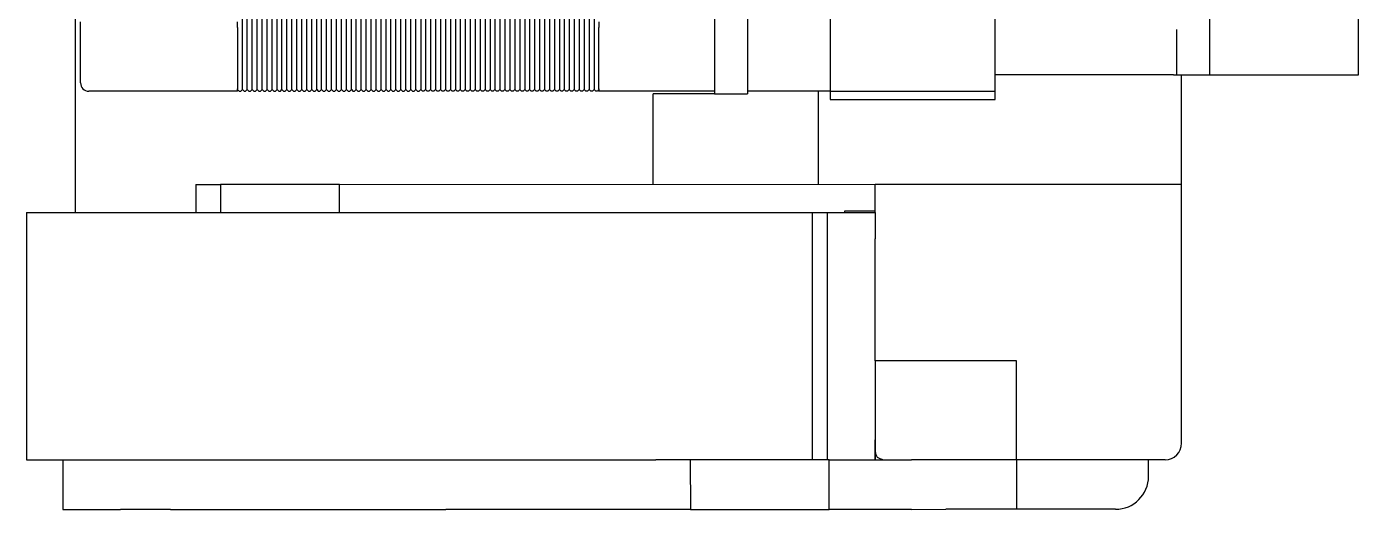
# Model space of a CAD drawing. Header units: millimetres. Extents: x -300 to 1184, y 5 to 1469.
# Drawn here: x 336.4 to 390.2, y 257.8 to 277.4 of the extents above; entities that cross this region are included whole.
import ezdxf

# ---------------------------------------------------------------- set-up
doc = ezdxf.new("R2010")
doc.units = ezdxf.units.MM

msp = doc.modelspace()

# ---------------------------------------------------------------- linework, layer by layer
at = {"color": 7, "linetype": 'Continuous', "lineweight": 25}
for p, q in [((338.397, 303.511), (338.397, 269.846)), ((364.209, 303.511), (364.209, 274.644)), ((365.542, 303.511), (365.542, 274.644)), ((375.542, 276.302), (375.542, 280.3)), ((345.142, 274.811), (345.142, 279.486)), ((345.342, 274.811), (345.342, 279.486)), ((345.542, 274.811), (345.542, 279.486)), ((345.742, 274.811), (345.742, 279.486)), ((345.942, 274.811), (345.942, 279.486)), ((346.142, 274.811), (346.142, 279.486)), ((346.342, 274.811), (346.342, 279.486)), ((346.542, 274.811), (346.542, 279.486)), ((346.742, 274.811), (346.742, 279.486)), ((346.942, 274.811), (346.942, 279.486)), ((347.142, 274.811), (347.142, 279.486)), ((347.342, 274.811), (347.342, 279.486)), ((347.542, 274.811), (347.542, 279.486)), ((347.742, 274.811), (347.742, 279.486)), ((347.942, 274.811), (347.942, 279.486)), ((348.142, 274.811), (348.142, 279.486)), ((348.342, 274.811), (348.342, 279.486)), ((348.542, 274.811), (348.542, 279.486)), ((348.742, 274.811), (348.742, 279.486)), ((348.942, 274.811), (348.942, 279.486)), ((349.142, 274.811), (349.142, 279.486)), ((349.342, 274.811), (349.342, 279.486)), ((349.542, 274.811), (349.542, 279.486)), ((349.742, 274.811), (349.742, 279.486)), ((349.942, 274.811), (349.942, 279.486)), ((350.142, 274.811), (350.142, 279.486)), ((350.342, 274.811), (350.342, 279.486)), ((350.542, 274.811), (350.542, 279.486)), ((350.742, 274.811), (350.742, 279.486)), ((350.942, 274.811), (350.942, 279.486)), ((351.142, 274.811), (351.142, 279.486)), ((351.342, 274.811), (351.342, 279.486)), ((351.542, 274.811), (351.542, 279.486)), ((351.742, 274.811), (351.742, 279.486)), ((351.942, 274.811), (351.942, 279.486)), ((352.142, 274.811), (352.142, 279.486)), ((352.342, 279.486), (352.342, 274.811)), ((352.542, 279.486), (352.542, 274.811)), ((352.742, 279.486), (352.742, 274.811)), ((352.942, 279.486), (352.942, 274.811)), ((353.142, 279.486), (353.142, 274.811)), ((353.342, 279.486), (353.342, 274.811)), ((353.542, 279.486), (353.542, 274.811)), ((353.742, 279.486), (353.742, 274.811)), ((353.942, 279.486), (353.942, 274.811)), ((354.142, 279.486), (354.142, 274.811)), ((354.342, 279.486), (354.342, 274.811)), ((354.542, 279.486), (354.542, 274.811)), ((354.742, 279.486), (354.742, 274.811)), ((354.942, 279.486), (354.942, 274.811)), ((355.142, 279.486), (355.142, 274.811)), ((355.342, 279.486), (355.342, 274.811)), ((355.542, 279.486), (355.542, 274.811)), ((355.742, 279.486), (355.742, 274.811)), ((355.942, 279.486), (355.942, 274.811)), ((356.142, 279.486), (356.142, 274.811)), ((356.342, 279.486), (356.342, 274.811)), ((356.542, 279.486), (356.542, 274.811)), ((356.742, 279.486), (356.742, 274.811)), ((356.942, 279.486), (356.942, 274.811)), ((357.142, 279.486), (357.142, 274.811)), ((357.342, 279.486), (357.342, 274.811)), ((357.542, 279.486), (357.542, 274.811)), ((357.742, 279.486), (357.742, 274.811)), ((357.942, 279.486), (357.942, 274.811)), ((358.142, 279.486), (358.142, 274.811)), ((358.342, 279.486), (358.342, 274.811)), ((358.542, 279.486), (358.542, 274.811)), ((358.742, 279.486), (358.742, 274.811)), ((358.942, 279.486), (358.942, 274.811)), ((359.142, 279.486), (359.142, 274.811)), ((359.342, 279.486), (359.342, 274.811)), ((368.875, 279.606), (368.875, 276.929)), ((390.204, 275.411), (390.204, 279.259)), ((384.204, 275.411), (384.204, 278.078)), ((338.609, 275.078), (338.609, 277.549)), ((344.942, 277.314), (344.942, 277.549)), ((359.542, 277.549), (359.542, 277.314)), ((344.942, 277.314), (344.942, 274.842)), ((359.542, 274.842), (359.542, 277.314)), ((382.875, 275.411), (382.875, 277.244)), ((368.875, 276.929), (368.875, 274.744)), ((375.542, 275.411), (375.542, 276.303)), ((375.542, 274.744), (375.542, 275.429)), ((382.742, 275.411), (375.542, 275.411)), ((382.742, 275.411), (382.875, 275.411)), ((382.875, 275.411), (384.204, 275.411)), ((383.063, 270.983), (383.063, 275.411)), ((384.204, 275.411), (390.204, 275.411)), ((344.942, 274.744), (344.942, 274.842)), ((344.942, 274.811), (345.009, 274.744)), ((345.075, 274.744), (345.142, 274.811)), ((345.142, 274.811), (345.209, 274.744)), ((345.275, 274.744), (345.342, 274.811)), ((345.342, 274.811), (345.409, 274.744)), ((345.475, 274.744), (345.542, 274.811)), ((345.542, 274.811), (345.609, 274.744)), ((345.675, 274.744), (345.742, 274.811)), ((345.742, 274.811), (345.809, 274.744)), ((345.875, 274.744), (345.942, 274.811)), ((345.942, 274.811), (346.009, 274.744)), ((346.075, 274.744), (346.142, 274.811)), ((346.142, 274.811), (346.209, 274.744)), ((346.275, 274.744), (346.342, 274.811)), ((346.342, 274.811), (346.409, 274.744)), ((346.475, 274.744), (346.542, 274.811)), ((346.542, 274.811), (346.609, 274.744)), ((346.675, 274.744), (346.742, 274.811)), ((346.742, 274.811), (346.809, 274.744)), ((346.875, 274.744), (346.942, 274.811)), ((346.942, 274.811), (347.009, 274.744)), ((347.075, 274.744), (347.142, 274.811)), ((347.142, 274.811), (347.209, 274.744)), ((347.275, 274.744), (347.342, 274.811)), ((347.342, 274.811), (347.409, 274.744)), ((347.475, 274.744), (347.542, 274.811)), ((347.542, 274.811), (347.609, 274.744)), ((347.675, 274.744), (347.742, 274.811)), ((347.742, 274.811), (347.809, 274.744)), ((347.875, 274.744), (347.942, 274.811)), ((347.942, 274.811), (348.009, 274.744)), ((348.075, 274.744), (348.142, 274.811)), ((348.142, 274.811), (348.209, 274.744)), ((348.275, 274.744), (348.342, 274.811)), ((348.342, 274.811), (348.409, 274.744)), ((348.475, 274.744), (348.542, 274.811)), ((348.542, 274.811), (348.609, 274.744)), ((348.675, 274.744), (348.742, 274.811)), ((348.742, 274.811), (348.809, 274.744)), ((348.875, 274.744), (348.942, 274.811)), ((348.942, 274.811), (349.009, 274.744)), ((349.075, 274.744), (349.142, 274.811)), ((349.142, 274.811), (349.209, 274.744)), ((349.275, 274.744), (349.342, 274.811)), ((349.342, 274.811), (349.409, 274.744)), ((349.475, 274.744), (349.542, 274.811)), ((349.542, 274.811), (349.609, 274.744)), ((349.675, 274.744), (349.742, 274.811)), ((349.742, 274.811), (349.809, 274.744)), ((349.875, 274.744), (349.942, 274.811)), ((349.942, 274.811), (350.009, 274.744)), ((350.075, 274.744), (350.142, 274.811)), ((350.142, 274.811), (350.209, 274.744)), ((350.275, 274.744), (350.342, 274.811)), ((350.342, 274.811), (350.409, 274.744)), ((350.475, 274.744), (350.542, 274.811)), ((350.542, 274.811), (350.609, 274.744)), ((350.675, 274.744), (350.742, 274.811)), ((350.742, 274.811), (350.809, 274.744)), ((350.875, 274.744), (350.942, 274.811)), ((350.942, 274.811), (351.009, 274.744)), ((351.075, 274.744), (351.142, 274.811)), ((351.142, 274.811), (351.209, 274.744)), ((351.275, 274.744), (351.342, 274.811)), ((351.342, 274.811), (351.409, 274.744)), ((351.475, 274.744), (351.542, 274.811)), ((351.542, 274.811), (351.609, 274.744)), ((351.675, 274.744), (351.742, 274.811)), ((351.742, 274.811), (351.809, 274.744)), ((351.875, 274.744), (351.942, 274.811)), ((351.942, 274.811), (352.009, 274.744)), ((352.075, 274.744), (352.142, 274.811)), ((352.142, 274.811), (352.209, 274.744)), ((352.275, 274.744), (352.342, 274.811)), ((352.409, 274.744), (352.342, 274.811)), ((352.542, 274.811), (352.475, 274.744)), ((352.609, 274.744), (352.542, 274.811)), ((352.742, 274.811), (352.675, 274.744)), ((352.809, 274.744), (352.742, 274.811)), ((352.942, 274.811), (352.875, 274.744)), ((353.009, 274.744), (352.942, 274.811)), ((353.142, 274.811), (353.075, 274.744)), ((353.209, 274.744), (353.142, 274.811)), ((353.342, 274.811), (353.275, 274.744)), ((353.409, 274.744), (353.342, 274.811)), ((353.542, 274.811), (353.475, 274.744)), ((353.609, 274.744), (353.542, 274.811)), ((353.742, 274.811), (353.675, 274.744)), ((353.809, 274.744), (353.742, 274.811)), ((353.942, 274.811), (353.875, 274.744)), ((354.009, 274.744), (353.942, 274.811)), ((354.142, 274.811), (354.075, 274.744)), ((354.209, 274.744), (354.142, 274.811)), ((354.342, 274.811), (354.275, 274.744)), ((354.409, 274.744), (354.342, 274.811)), ((354.542, 274.811), (354.475, 274.744)), ((354.609, 274.744), (354.542, 274.811)), ((354.742, 274.811), (354.675, 274.744)), ((354.809, 274.744), (354.742, 274.811)), ((354.942, 274.811), (354.875, 274.744)), ((355.009, 274.744), (354.942, 274.811)), ((355.142, 274.811), (355.075, 274.744)), ((355.209, 274.744), (355.142, 274.811)), ((355.342, 274.811), (355.275, 274.744)), ((355.409, 274.744), (355.342, 274.811)), ((355.542, 274.811), (355.475, 274.744)), ((355.609, 274.744), (355.542, 274.811)), ((355.742, 274.811), (355.675, 274.744)), ((355.809, 274.744), (355.742, 274.811)), ((355.942, 274.811), (355.875, 274.744)), ((356.009, 274.744), (355.942, 274.811)), ((356.142, 274.811), (356.075, 274.744)), ((356.209, 274.744), (356.142, 274.811)), ((356.342, 274.811), (356.275, 274.744)), ((356.409, 274.744), (356.342, 274.811)), ((356.542, 274.811), (356.475, 274.744)), ((356.609, 274.744), (356.542, 274.811)), ((356.742, 274.811), (356.675, 274.744)), ((356.809, 274.744), (356.742, 274.811)), ((356.942, 274.811), (356.875, 274.744)), ((357.009, 274.744), (356.942, 274.811)), ((357.142, 274.811), (357.075, 274.744)), ((357.209, 274.744), (357.142, 274.811)), ((357.342, 274.811), (357.275, 274.744)), ((357.409, 274.744), (357.342, 274.811)), ((357.542, 274.811), (357.475, 274.744)), ((357.609, 274.744), (357.542, 274.811)), ((357.742, 274.811), (357.675, 274.744)), ((357.809, 274.744), (357.742, 274.811)), ((357.942, 274.811), (357.875, 274.744)), ((358.009, 274.744), (357.942, 274.811)), ((358.142, 274.811), (358.075, 274.744)), ((358.209, 274.744), (358.142, 274.811)), ((358.342, 274.811), (358.275, 274.744)), ((358.409, 274.744), (358.342, 274.811)), ((358.542, 274.811), (358.475, 274.744)), ((358.609, 274.744), (358.542, 274.811)), ((358.742, 274.811), (358.675, 274.744)), ((358.809, 274.744), (358.742, 274.811)), ((358.942, 274.811), (358.875, 274.744)), ((359.009, 274.744), (358.942, 274.811)), ((359.142, 274.811), (359.075, 274.744)), ((359.209, 274.744), (359.142, 274.811)), ((359.342, 274.811), (359.275, 274.744)), ((359.409, 274.744), (359.342, 274.811)), ((359.542, 274.811), (359.475, 274.744)), ((359.542, 274.842), (359.542, 274.744)), ((344.942, 274.744), (338.942, 274.744)), ((345.009, 274.744), (345.075, 274.744)), ((345.209, 274.744), (345.275, 274.744)), ((345.409, 274.744), (345.475, 274.744)), ((345.609, 274.744), (345.675, 274.744)), ((345.809, 274.744), (345.875, 274.744)), ((346.009, 274.744), (346.075, 274.744)), ((346.209, 274.744), (346.275, 274.744)), ((346.409, 274.744), (346.475, 274.744)), ((346.609, 274.744), (346.675, 274.744)), ((346.809, 274.744), (346.875, 274.744)), ((347.009, 274.744), (347.075, 274.744)), ((347.209, 274.744), (347.275, 274.744)), ((347.409, 274.744), (347.475, 274.744)), ((347.609, 274.744), (347.675, 274.744)), ((347.809, 274.744), (347.875, 274.744)), ((348.009, 274.744), (348.075, 274.744)), ((348.209, 274.744), (348.275, 274.744)), ((348.409, 274.744), (348.475, 274.744)), ((348.609, 274.744), (348.675, 274.744)), ((348.809, 274.744), (348.875, 274.744)), ((349.009, 274.744), (349.075, 274.744)), ((349.209, 274.744), (349.275, 274.744)), ((349.409, 274.744), (349.475, 274.744)), ((349.609, 274.744), (349.675, 274.744)), ((349.809, 274.744), (349.875, 274.744)), ((350.009, 274.744), (350.075, 274.744)), ((350.209, 274.744), (350.275, 274.744)), ((350.409, 274.744), (350.475, 274.744)), ((350.609, 274.744), (350.675, 274.744)), ((350.809, 274.744), (350.875, 274.744)), ((351.009, 274.744), (351.075, 274.744)), ((351.209, 274.744), (351.275, 274.744)), ((351.409, 274.744), (351.475, 274.744)), ((351.609, 274.744), (351.675, 274.744)), ((351.809, 274.744), (351.875, 274.744)), ((352.009, 274.744), (352.075, 274.744)), ((352.209, 274.744), (352.275, 274.744)), ((352.475, 274.744), (352.409, 274.744)), ((352.675, 274.744), (352.609, 274.744)), ((352.875, 274.744), (352.809, 274.744)), ((353.075, 274.744), (353.009, 274.744)), ((353.275, 274.744), (353.209, 274.744)), ((353.475, 274.744), (353.409, 274.744)), ((353.675, 274.744), (353.609, 274.744)), ((353.875, 274.744), (353.809, 274.744)), ((354.075, 274.744), (354.009, 274.744)), ((354.275, 274.744), (354.209, 274.744)), ((354.475, 274.744), (354.409, 274.744)), ((354.675, 274.744), (354.609, 274.744)), ((354.875, 274.744), (354.809, 274.744)), ((355.075, 274.744), (355.009, 274.744)), ((355.275, 274.744), (355.209, 274.744)), ((355.475, 274.744), (355.409, 274.744)), ((355.675, 274.744), (355.609, 274.744)), ((355.875, 274.744), (355.809, 274.744)), ((356.075, 274.744), (356.009, 274.744)), ((356.275, 274.744), (356.209, 274.744)), ((356.475, 274.744), (356.409, 274.744)), ((356.675, 274.744), (356.609, 274.744)), ((356.875, 274.744), (356.809, 274.744)), ((357.075, 274.744), (357.009, 274.744)), ((357.275, 274.744), (357.209, 274.744)), ((357.475, 274.744), (357.409, 274.744)), ((357.675, 274.744), (357.609, 274.744)), ((357.875, 274.744), (357.809, 274.744)), ((358.075, 274.744), (358.009, 274.744)), ((358.275, 274.744), (358.209, 274.744)), ((358.475, 274.744), (358.409, 274.744)), ((358.675, 274.744), (358.609, 274.744)), ((358.875, 274.744), (358.809, 274.744)), ((359.075, 274.744), (359.009, 274.744)), ((359.275, 274.744), (359.209, 274.744)), ((359.475, 274.744), (359.409, 274.744)), ((364.209, 274.744), (359.542, 274.744)), ((361.731, 270.981), (361.731, 274.644)), ((362.209, 274.644), (361.731, 274.644)), ((364.209, 274.644), (362.209, 274.644)), ((364.209, 274.644), (365.542, 274.644)), ((368.875, 274.744), (365.542, 274.744)), ((368.397, 274.744), (368.397, 270.982)), ((368.875, 274.744), (375.542, 274.744)), ((368.875, 274.744), (368.875, 274.411)), ((368.875, 274.411), (375.542, 274.411)), ((375.542, 274.411), (375.542, 274.744)), ((343.264, 270.98), (343.264, 269.847)), ((343.264, 270.98), (344.258, 270.98)), ((344.258, 270.98), (344.258, 269.847)), ((349.067, 270.98), (344.258, 270.98)), ((349.067, 270.98), (370.696, 270.982)), ((349.067, 269.847), (349.067, 270.98)), ((370.696, 270.982), (376.397, 270.982)), ((370.696, 269.848), (370.696, 270.982)), ((376.397, 270.982), (383.063, 270.983)), ((383.064, 260.516), (383.063, 270.983)), ((336.431, 269.846), (343.384, 269.847)), ((336.431, 269.846), (336.432, 259.846)), ((343.384, 269.847), (361.83, 269.848)), ((361.83, 269.848), (363.903, 269.848)), ((363.903, 269.848), (368.163, 269.848)), ((368.163, 259.848), (368.163, 269.848)), ((368.163, 269.848), (368.773, 269.848)), ((368.773, 259.848), (368.773, 269.848)), ((368.773, 269.848), (370.697, 269.848)), ((369.464, 269.848), (369.464, 269.915)), ((369.464, 269.915), (370.696, 269.915)), ((370.697, 269.848), (370.697, 268.782)), ((370.697, 263.848), (370.697, 268.782)), ((370.697, 268.782), (370.697, 268.782)), ((376.397, 263.849), (370.697, 263.848)), ((370.697, 263.848), (370.697, 260.182)), ((376.398, 259.849), (376.397, 263.849)), ((370.697, 259.848), (370.697, 260.654)), ((370.697, 260.525), (370.697, 259.848)), ((336.432, 259.846), (343.385, 259.847)), ((337.897, 259.846), (337.897, 257.846)), ((343.385, 259.847), (361.831, 259.848)), ((363.23, 259.848), (361.831, 259.848)), ((363.23, 259.848), (363.231, 257.848)), ((368.83, 259.848), (363.23, 259.848)), ((368.83, 257.848), (368.83, 259.848)), ((368.83, 259.848), (372.163, 259.848)), ((372.934, 259.849), (372.163, 259.848)), ((376.398, 259.849), (372.934, 259.849)), ((382.397, 259.849), (376.398, 259.849)), ((376.398, 259.849), (376.398, 257.849)), ((381.731, 259.182), (381.731, 259.849)), ((337.897, 257.846), (338.576, 257.846)), ((338.576, 257.846), (340.224, 257.846)), ((342.244, 257.847), (340.224, 257.846)), ((342.244, 257.847), (353.364, 257.847)), ((363.231, 257.848), (353.364, 257.847)), ((363.231, 257.848), (368.83, 257.848)), ((372.163, 257.848), (368.83, 257.848)), ((372.163, 257.848), (373.547, 257.849)), ((376.398, 257.849), (373.547, 257.849)), ((380.398, 257.849), (376.398, 257.849))]:
    msp.add_line(p, q, dxfattribs=at)
for centre, radius, start, end in [((338.942, 275.078), 0.333, 180, 270), ((382.397, 260.516), 0.667, 270.0036, 0.0036), ((380.398, 259.182), 1.333, 270.0036, 0.0036)]:
    msp.add_arc(centre, radius, start, end, dxfattribs=at)
msp.add_open_spline([(370.697, 260.182), (370.71, 260.1), (370.736, 259.937), (370.932, 259.878), (371.03, 259.848)], degree=3, knots=[0, 0, 0, 0, 0.501025, 1, 1, 1, 1], dxfattribs=at)

doc.saveas('drawing.dxf')
